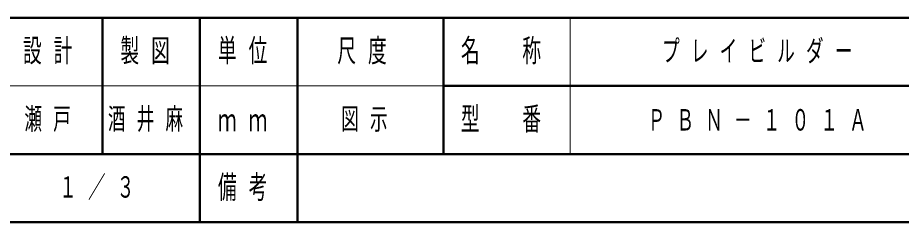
# Model space of a CAD drawing. Units: millimetres on the paper. Extents: x -385 to 0, y -594 to 267.
# Drawn here: x -231.2 to -140.5, y 0 to 21 of the extents above; entities that cross this region are included whole.
import ezdxf

# ---------------------------------------------------------------- set-up
doc = ezdxf.new("R2010")
doc.units = ezdxf.units.MM
doc.layers.add('LY_19', color=7, linetype='Continuous', lineweight=13)
doc.layers.add('LY_20', color=7, linetype='Continuous')
doc.styles.add('ＭＳ ゴシック', font='')
doc.styles.get('ＭＳ ゴシック').set_extended_font_data('MS Gothic')

msp = doc.modelspace()

# ---------------------------------------------------------------- linework, layer by layer
at = {"layer": 'LY_19', "lineweight": 50}
for p, q in [((-385, 21), (0, 21)), ((-385, 0), (0, 0))]:
    msp.add_line(p, q, dxfattribs=at)
at = {"layer": 'LY_19', "color": 140, "lineweight": 50}
for p, q in [((-222.5, 21), (-222.5, 7)), ((-212.5, 21), (-212.5, 0)), ((-202.5, 21), (-202.5, 7)), ((-187.5, 21), (-187.5, 7)), ((-187.5, 14), (-70, 14)), ((-242.5, 7), (0, 7)), ((-202.5, 7), (-202.5, 0))]:
    msp.add_line(p, q, dxfattribs=at)
at = {"layer": 'LY_19'}
for p, q in [((-174.5, 21), (-174.5, 7)), ((-242.5, 14), (-187.5, 14))]:
    msp.add_line(p, q, dxfattribs=at)

# ---------------------------------------------------------------- texts
at = {"layer": 'LY_19', "char_height": 2.346, "attachment_point": 5, "style": 'ＭＳ ゴシック'}
for s, insert in [('\\T1.64;\\W0.6;設計', (-227.5, 17.5)), ('\\T1.64;\\W0.6;製図', (-217.5, 17.5)), ('\\T1.64;\\W0.6;単位', (-207.5, 17.5)), ('\\T1.64;\\W0.6;尺度', (-195.25, 17.5)), ('\\T1.64;\\W0.6;名\u3000称', (-181, 17.5)), ('\\T1.64;\\W0.6;型\u3000番', (-181, 10.5)), ('\\T1.64;\\W0.6;ｍｍ', (-207.5, 10.5)), ('\\T1.64;\\W0.6;備考', (-207.5, 3.5))]:
    msp.add_mtext(s, dxfattribs=dict(at, insert=insert))
at = {"layer": 'LY_20', "char_height": 2.199, "style": 'ＭＳ ゴシック'}
for s, insert, attachment_point in [('\\T1.64;\\W0.6;プレイビルダー', (-154.75, 17.5), 5), ('\\T1.64;\\W0.6;瀬戸', (-230.5, 10.5), 4), ('\\T1.64;\\W0.6;酒井麻', (-217.5, 10.5), 5), ('\\T1.64;\\W0.6;図示', (-198, 10.5), 4), ('\\T1.64;\\W0.6;ＰＢＮ－１０１Ａ', (-154.75, 10.5), 5), ('\\T1.64;\\W0.6;１／３', (-222.5, 3.5), 5)]:
    msp.add_mtext(s, dxfattribs=dict(at, insert=insert, attachment_point=attachment_point))

doc.saveas('drawing.dxf')
